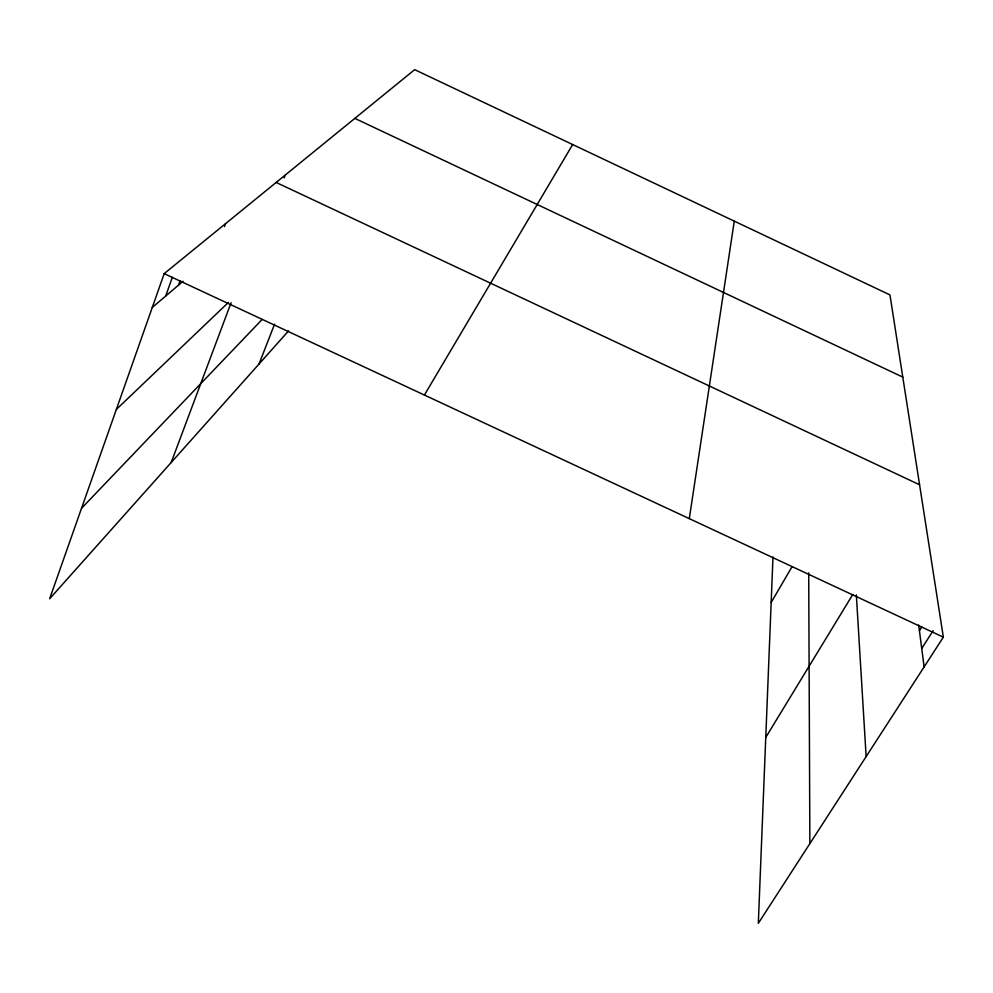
<?xml version="1.0" encoding="UTF-8"?>
<svg xmlns="http://www.w3.org/2000/svg" width="993" height="993" viewBox="0 0 993 993"><rect width="100%" height="100%" fill="white"/><g stroke="black" fill="none" stroke-linecap="round" stroke-linejoin="round"><path stroke-width="1.49" d="M772.988 556.986L758.317 923.341L943.35 637.171L889.964 294.921L414.664 69.659L164.193 273.634L49.65 598.779L288.529 330.942M689.303 518.644L734.274 221.129M165.67 296.063L172.348 277.27M178.541 285.115L180.056 280.858M224.505 226.503L225.535 223.686M171.181 462.527L231.108 302.654M284.184 177.884L285.252 175.053M259.024 364.021L274.602 324.103M771.164 602.441L791.843 567.04M424.408 395.04L572.676 144.544M765.764 737.427L852.813 594.435M919.419 630.716L921.814 626.955M921.715 648.454L933.172 630.617M81.525 508.304L262.226 319.374M116.355 409.439L228.365 302.48M152.264 307.482L183.035 281.292M164.193 273.634L943.35 637.171M276.166 182.451L919.58 484.77M354.836 118.39L902.786 377.117M918.674 625.044L924.123 666.924M856.338 594.881L866.144 756.579M808.712 572.837L809.866 843.616"/></g></svg>
